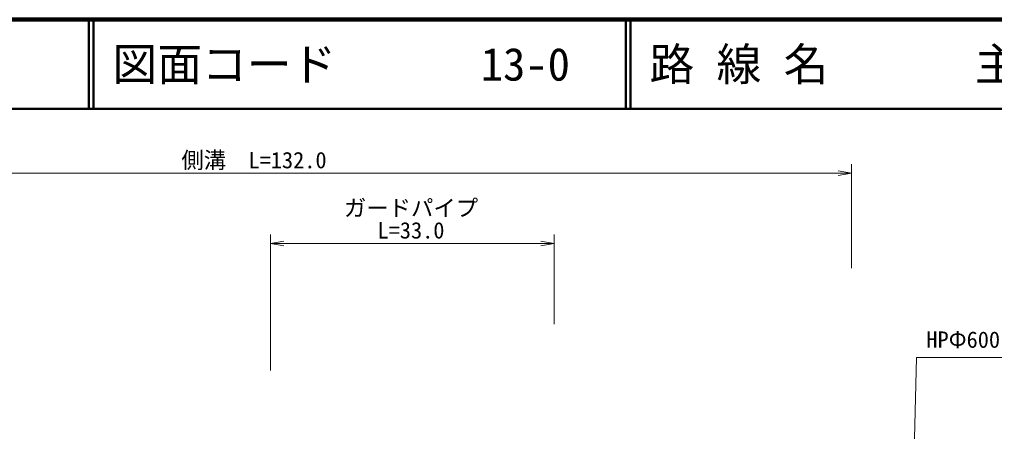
# Model space of a CAD drawing. Units: millimetres, scale not verified. Extents: x -997654 to 1989346, y -2661353 to 380000.
# Drawn here: x 109988 to 218930, y 333957 to 380000 of the extents above; entities that cross this region are included whole.
import ezdxf
from ezdxf.enums import TextEntityAlignment as Align

# ---------------------------------------------------------------- set-up
doc = ezdxf.new("R2010")
doc.units = ezdxf.units.MM
doc.header["$LTSCALE"] = 1000
doc.layers.add('M-BMK-HTXT', color=7, linetype='Continuous')
doc.layers.add('M-TTL-TXT', color=7, linetype='Continuous')
for name, color, linetype, lineweight in [('M-STR-HTXT', 7, 'Continuous', 13), ('M-TTL', 2, 'Continuous', 140), ('M-TTL-LINE', 7, 'Continuous', 50)]:
    doc.layers.add(name, color=color, linetype=linetype, lineweight=lineweight)
doc.styles.add('@ＭＳ ゴシック', font='')
doc.styles.add('ＭＳ ゴシック', font='')
doc.styles.get('@ＭＳ ゴシック').set_extended_font_data('@MS Gothic')
doc.styles.get('ＭＳ ゴシック').set_extended_font_data('MS Gothic')

# ---------------------------------------------------------------- blocks, each defined once
blk = doc.blocks.new('open_arrow')
at = {"color": 0, "linetype": 'Continuous', "lineweight": -2}
blk.add_lwpolyline([(7.5, 1.25), (0, 0), (7.5, -1.25)], dxfattribs=at)

msp = doc.modelspace()

# ---------------------------------------------------------------- linework, layer by layer
at = {"layer": 'M-STR-HTXT'}
for p, q in [((75672, 362820), (193085, 362820)), ((193085, 362820), (202956, 362820)), ((202956, 362820), (201456, 363070)), ((202956, 362820), (201456, 362570)), ((202956, 352194), (202956, 363820)), ((138016, 340769), (138016, 355973)), ((169736, 345969), (169736, 355973)), ((138016, 354973), (169736, 354973))]:
    msp.add_line(p, q, dxfattribs=at)
msp.add_lwpolyline([(209590, 316548), (210233, 342228), (229564, 342228)], dxfattribs=at)
at = {"layer": 'M-TTL'}
msp.add_line((680000, 380000), (40000, 380000), dxfattribs=at)
at = {"layer": 'M-TTL-LINE'}
for p, q in [((117750, 380000), (117750, 370000)), ((118250, 380000), (118250, 370000)), ((177750, 380000), (177750, 370000)), ((178250, 380000), (178250, 370000)), ((40000, 370000), (680000, 370000))]:
    msp.add_line(p, q, dxfattribs=at)

# ---------------------------------------------------------------- block references
at = {"layer": 'M-STR-HTXT', "xscale": 200, "yscale": 200}
msp.add_blockref('open_arrow', (138016, 354973), dxfattribs=at)
at = {"layer": 'M-STR-HTXT', "xscale": 200, "yscale": 200, "rotation": 180}
msp.add_blockref('open_arrow', (169736, 354973), dxfattribs=at)

# ---------------------------------------------------------------- texts
at = {"layer": 'M-BMK-HTXT', "style": '@ＭＳ ゴシック'}
msp.add_text('市道宮ノ馬場十七線', height=1833, rotation=226.336, dxfattribs=at).set_placement((217484, 323848), align=Align.BOTTOM_RIGHT)
at = {"layer": 'M-STR-HTXT', "style": 'ＭＳ ゴシック'}
for s, p in [('側溝\u3000L=132.0', (136188, 362820)), ('ガードパイプ', (153731, 357473)), ('L=33.0', (153731, 354973))]:
    msp.add_text(s, height=1833, dxfattribs=at).set_placement(p, align=Align.BOTTOM_CENTER)
msp.add_text('HPΦ600 L=16.0', height=1833, dxfattribs=at).set_placement((211316, 342759), align=Align.BOTTOM_LEFT)
at = {"layer": 'M-TTL-TXT', "style": 'ＭＳ ゴシック'}
for s, p in [('図面コード', (120380, 375000)), ('路 線 名', (180380, 375000)), ('主要地方道\u3000防府徳地線', (216734, 375000)), ('13-0', (161521, 375000))]:
    msp.add_text(s, height=3666, dxfattribs=at).set_placement(p, align=Align.MIDDLE_LEFT)

doc.saveas('drawing.dxf')
